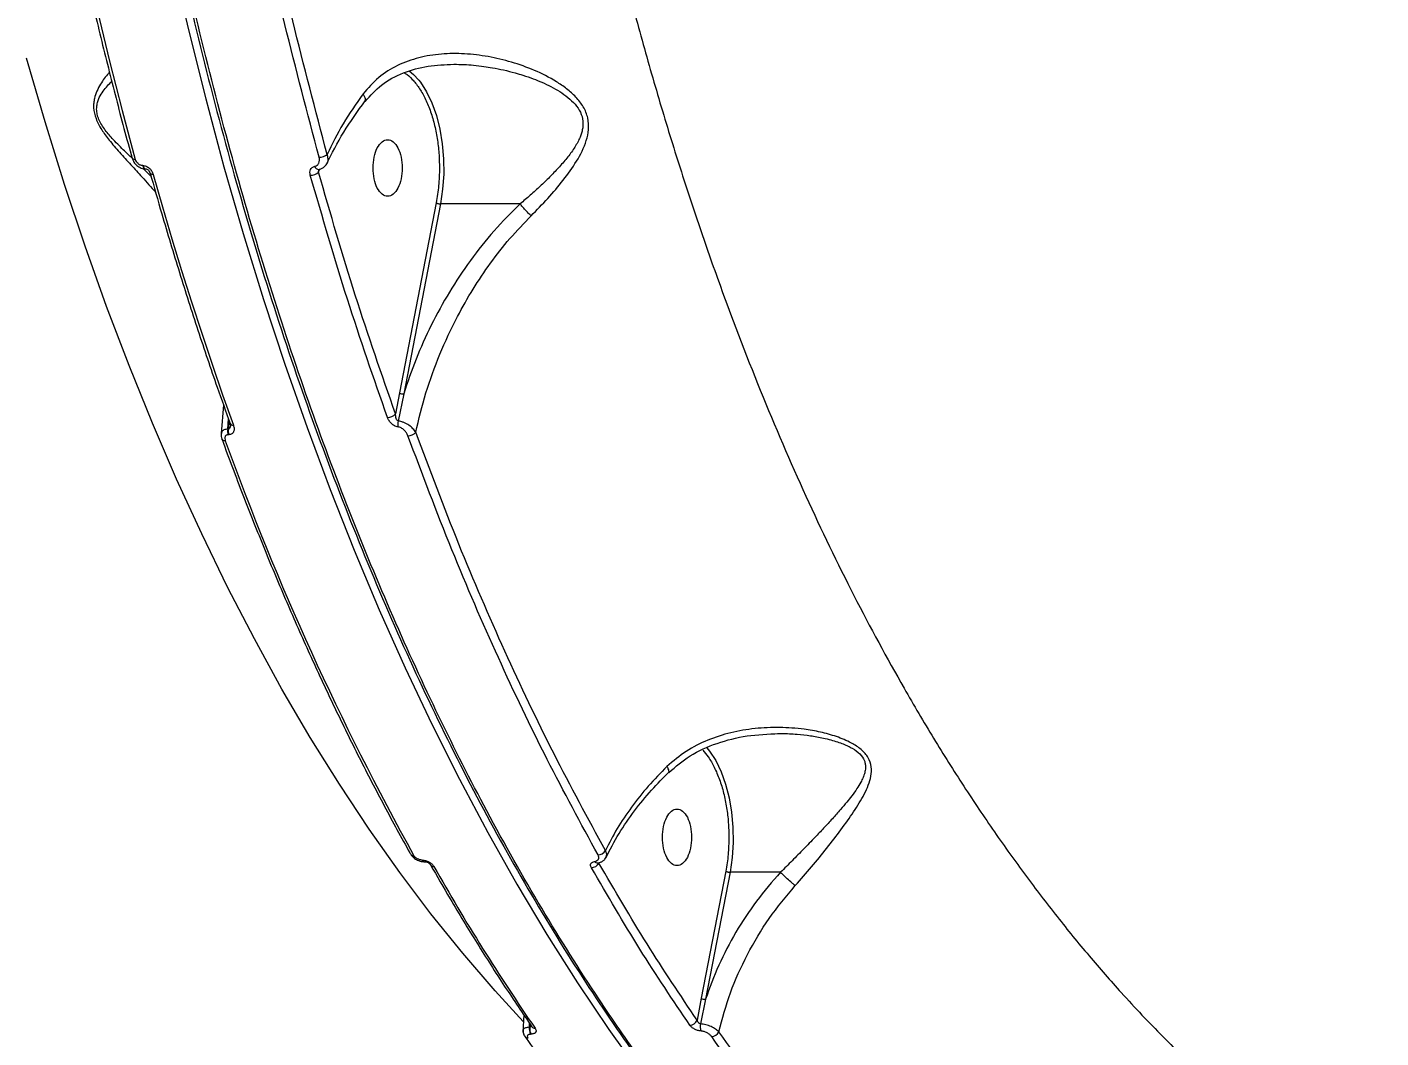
# Model space of a CAD drawing. Header units: millimetres. Extents: x -8045 to 6871, y -5915 to 5473.
# Drawn here: x -3027.1 to -2812, y -1724.5 to -1563.8 of the extents above; entities that cross this region are included whole.
import ezdxf

# ---------------------------------------------------------------- set-up
doc = ezdxf.new("R2010")
doc.units = ezdxf.units.MM
for name, color, linetype in [('DIKOM_ОБЪЕКТ', 7, 'Continuous'), ('DIKOM_РАЗМЕР_ЗОНА', 7, 'Continuous'), ('DIKOM_РАЗМЕР_ОБЪЕКТА', 7, 'Continuous')]:
    doc.layers.add(name, color=color, linetype=linetype)
doc.styles.add('style1', font='arial.ttf', dxfattribs={"width": 0.8})
doc.dimstyles.new('1-50', dxfattribs={"dimtxt": 300, "dimasz": 200, "dimexe": 100, "dimexo": 0, "dimgap": 100, "dimtad": 1, "dimtxsty": 'style1', "dimcen": 200, "dimclrd": 7, "dimclre": 7, "dimclrt": 7, "dimadec": 1, "dimazin": 2, "dimtfac": 1, "dimtmove": 0, "dimatfit": 2, "dimfxl": 0, "dimlwd": 25, "dimlwe": 18, "dimarcsym": 0})

# ---------------------------------------------------------------- blocks, each defined once
blk = doc.blocks.new('*D9')
at = {"layer": 'Defpoints', "color": 0, "linetype": 'Continuous', "transparency": 16777216}
for p in [(5663.54, -234.65), (-5019.6, -1388.73), (5663.54, -4701.47)]:
    blk.add_point(p, dxfattribs=at)
at = {"layer": 'DIKOM_РАЗМЕР_ОБЪЕКТА', "color": 7, "linetype": 'Continuous', "lineweight": 18, "transparency": 16777216}
for p, q in [((5663.54, -234.65), (5663.54, -4801.47)), ((-5019.6, -1388.73), (-5019.6, -4801.47))]:
    blk.add_line(p, q, dxfattribs=at)
at = {"layer": 'DIKOM_РАЗМЕР_ОБЪЕКТА', "color": 7, "linetype": 'Continuous', "lineweight": 25, "transparency": 16777216}
blk.add_line((-4819.6, -4701.47), (5463.54, -4701.47), dxfattribs=at)
at = {"layer": 'DIKOM_РАЗМЕР_ОБЪЕКТА', "color": 7, "linetype": 'Continuous', "transparency": 16777216}
for points in [[(-4819.6, -4668.14), (-4819.6, -4734.8), (-5019.6, -4701.47)], [(5463.54, -4668.14), (5463.54, -4734.8), (5663.54, -4701.47)]]:
    blk.add_solid(points, dxfattribs=at)
at = {"layer": 'DIKOM_РАЗМЕР_ОБЪЕКТА', "color": 7, "linetype": 'Continuous', "lineweight": 15, "transparency": 16777216, "insert": (-74.37, -4448.3), "char_height": 300, "attachment_point": 5, "style": 'style1'}
blk.add_mtext('10700', dxfattribs=at)
blk = doc.blocks.new('*D10')
at = {"layer": 'Defpoints', "color": 0, "linetype": 'Continuous', "transparency": 16777216}
for p in [(-1653.81, 3474.95), (-5616.46, -3083.4), (491.01, -3083.4)]:
    blk.add_point(p, dxfattribs=at)
at = {"layer": 'DIKOM_РАЗМЕР_ОБЪЕКТА', "color": 7, "linetype": 'Continuous', "lineweight": 18, "transparency": 16777216}
for p, q in [((-1653.81, 3474.95), (-5716.46, 3474.95)), ((491.01, -3083.4), (-5716.46, -3083.4))]:
    blk.add_line(p, q, dxfattribs=at)
at = {"layer": 'DIKOM_РАЗМЕР_ОБЪЕКТА', "color": 7, "linetype": 'Continuous', "lineweight": 25, "transparency": 16777216}
blk.add_line((-5616.46, 3274.95), (-5616.46, -2883.4), dxfattribs=at)
at = {"layer": 'DIKOM_РАЗМЕР_ОБЪЕКТА', "color": 7, "linetype": 'Continuous', "transparency": 16777216}
for points in [[(-5649.79, 3274.95), (-5583.12, 3274.95), (-5616.46, 3474.95)], [(-5649.79, -2883.4), (-5583.12, -2883.4), (-5616.46, -3083.4)]]:
    blk.add_solid(points, dxfattribs=at)
at = {"layer": 'DIKOM_РАЗМЕР_ОБЪЕКТА', "color": 7, "linetype": 'Continuous', "lineweight": 15, "transparency": 16777216, "insert": (-5869.63, -1326.86), "char_height": 300, "attachment_point": 5, "rotation": 90, "style": 'style1'}
blk.add_mtext('6550', dxfattribs=at)
blk = doc.blocks.new('*D11')
at = {"layer": 'Defpoints', "color": 0, "transparency": 16777216}
for p in [(6870.85, -184.65), (-7019.6, -1388.73), (-7019.6, -5814.65)]:
    blk.add_point(p, dxfattribs=at)
at = {"layer": 'DIKOM_РАЗМЕР_ЗОНА', "color": 7, "lineweight": 18, "transparency": 16777216}
for p, q in [((6870.85, -184.65), (6870.85, -5914.65)), ((-7019.6, -1388.73), (-7019.6, -5914.65))]:
    blk.add_line(p, q, dxfattribs=at)
at = {"layer": 'DIKOM_РАЗМЕР_ЗОНА', "color": 7, "lineweight": 25, "transparency": 16777216}
blk.add_line((6670.85, -5814.65), (-6819.6, -5814.65), dxfattribs=at)
at = {"layer": 'DIKOM_РАЗМЕР_ЗОНА', "color": 7, "transparency": 16777216}
for points in [[(-6819.6, -5781.31), (-6819.6, -5847.98), (-7019.6, -5814.65)], [(6670.85, -5781.31), (6670.85, -5847.98), (6870.85, -5814.65)]]:
    blk.add_solid(points, dxfattribs=at)
at = {"layer": 'DIKOM_РАЗМЕР_ЗОНА', "color": 7, "transparency": 16777216, "insert": (-74.37, -5561.37), "char_height": 300, "attachment_point": 5, "style": 'style1'}
blk.add_mtext('13900', dxfattribs=at)
blk = doc.blocks.new('*D12')
at = {"layer": 'Defpoints', "color": 0, "transparency": 16777216}
for p in [(-2189.61, 5472.65), (-7595.21, -5084.97), (-495.58, -5084.97)]:
    blk.add_point(p, dxfattribs=at)
at = {"layer": 'DIKOM_РАЗМЕР_ЗОНА', "color": 7, "lineweight": 18, "transparency": 16777216}
for p, q in [((-2189.61, 5472.65), (-7695.21, 5472.65)), ((-495.58, -5084.97), (-7695.21, -5084.97))]:
    blk.add_line(p, q, dxfattribs=at)
at = {"layer": 'DIKOM_РАЗМЕР_ЗОНА', "color": 7, "lineweight": 25, "transparency": 16777216}
blk.add_line((-7595.21, 5272.65), (-7595.21, -4884.97), dxfattribs=at)
at = {"layer": 'DIKOM_РАЗМЕР_ЗОНА', "color": 7, "transparency": 16777216}
for points in [[(-7628.55, 5272.65), (-7561.88, 5272.65), (-7595.21, 5472.65)], [(-7628.55, -4884.97), (-7561.88, -4884.97), (-7595.21, -5084.97)]]:
    blk.add_solid(points, dxfattribs=at)
at = {"layer": 'DIKOM_РАЗМЕР_ЗОНА', "color": 7, "transparency": 16777216, "insert": (-7848.38, -1452.59), "char_height": 300, "attachment_point": 5, "rotation": 90, "style": 'style1'}
blk.add_mtext('10550', dxfattribs=at)

msp = doc.modelspace()

# ---------------------------------------------------------------- linework, layer by layer
at = {"layer": 'DIKOM_ОБЪЕКТ', "color": 7, "linetype": 'Continuous', "lineweight": 15}
for p, q in [((-3008.733, -1585.763), (-3008.761, -1585.763)), ((-3008.308, -1586.287), (-3008.28, -1586.287)), ((-2980.801, -1586.831), (-2980.625, -1586.419)), ((-2962.089, -1591.689), (-2967.932, -1621.908)), ((-2961.419, -1591.865), (-2967.263, -1622.083)), ((-2948.766, -1591.865), (-2961.419, -1591.865)), ((-2967.932, -1621.908), (-2968.571, -1625.268)), ((-2967.263, -1622.083), (-2968.142, -1626.396)), ((-2995.891, -1623.82), (-2996.28, -1628.387)), ((-2995.214, -1627.664), (-2995.111, -1626.001)), ((-2995.125, -1627.664), (-2995.214, -1627.664)), ((-2995.058, -1628.564), (-2995.147, -1628.564)), ((-2995.125, -1627.664), (-2994.925, -1626.522)), ((-2994.83, -1626.837), (-2994.807, -1627.184)), ((-2907.878, -1676.093), (-2907.671, -1676.088)), ((-2919.116, -1678.328), (-2918.861, -1678.628)), ((-2964.339, -1696.186), (-2964.386, -1696.186)), ((-2964.039, -1696.448), (-2963.992, -1696.448)), ((-2916.07, -1697.954), (-2919.975, -1718.15)), ((-2915.399, -1698.125), (-2919.305, -1718.326)), ((-2907.4, -1698.125), (-2915.399, -1698.125)), ((-2919.975, -1718.15), (-2920.636, -1721.647)), ((-2919.305, -1718.326), (-2920.105, -1722.221)), ((-2948.184, -1720.777), (-2948.327, -1723.548)), ((-2947.269, -1722.729), (-2947.248, -1722.166)), ((-2947.201, -1722.729), (-2947.269, -1722.729)), ((-2947.201, -1722.729), (-2947.132, -1722.339)), ((-2947.02, -1723.859), (-2947.089, -1723.859))]:
    msp.add_line(p, q, dxfattribs=at)
at = {"layer": 'DIKOM_ОБЪЕКТ', "color": 7, "linetype": 'Continuous', "lineweight": 15, "flags": 128}
for points in [[(-3024.273, -1520.469), (-3022.783, -1528.752), (-3021.205, -1536.972), (-3019.538, -1545.127), (-3017.785, -1553.212), (-3015.944, -1561.225), (-3014.018, -1569.161), (-3012.007, -1577.017), (-3009.911, -1584.79)], [(-3004.05, -1553.073), (-3001.472, -1564.187), (-2998.728, -1575.15), (-2995.822, -1585.955), (-2992.756, -1596.591), (-2989.532, -1607.05), (-2986.153, -1617.323), (-2982.622, -1627.401), (-2978.942, -1637.276), (-2975.116, -1646.94), (-2971.147, -1656.384), (-2967.039, -1665.6), (-2962.794, -1674.581), (-2958.417, -1683.319), (-2953.912, -1691.807), (-2949.281, -1700.037), (-2944.529, -1708.003), (-2939.661, -1715.698), (-2934.679, -1723.116), (-2929.589, -1730.249)], [(-2948.261, -1721.848), (-2952.738, -1716.979), (-2957.889, -1711), (-2962.943, -1704.719), (-2967.896, -1698.141), (-2972.744, -1691.273), (-2977.482, -1684.122), (-2982.105, -1676.693), (-2986.609, -1668.994), (-2990.99, -1661.031), (-2995.244, -1652.813), (-2999.367, -1644.347), (-3003.355, -1635.641), (-3007.205, -1626.702), (-3010.912, -1617.54), (-3014.474, -1608.163), (-3017.886, -1598.579), (-3021.147, -1588.797), (-3024.252, -1578.827), (-3027.2, -1568.677)], [(-2966.419, -1570.7), (-2965.697, -1571.299), (-2964.852, -1572.211)], [(-2964.852, -1572.211), (-2964.613, -1572.514), (-2963.633, -1574.025), (-2962.778, -1575.799), (-2962.066, -1577.798), (-2961.513, -1579.978), (-2961.131, -1582.292), (-2960.928, -1584.69), (-2960.909, -1587.12), (-2961.074, -1589.529), (-2961.419, -1591.865)], [(-3009.911, -1584.79), (-3010.063, -1584.782), (-3010.193, -1584.758), (-3010.298, -1584.718), (-3010.374, -1584.664), (-3010.417, -1584.598), (-3010.422, -1584.581)], [(-3008.761, -1585.763), (-3008.689, -1585.96), (-3008.595, -1586.118), (-3008.484, -1586.228), (-3008.362, -1586.282), (-3008.307, -1586.287)], [(-3008.733, -1585.763), (-3008.661, -1585.96), (-3008.567, -1586.118), (-3008.456, -1586.228), (-3008.334, -1586.282), (-3008.277, -1586.287)], [(-3007.052, -1587.179), (-3007.21, -1587.17), (-3007.345, -1587.143), (-3007.452, -1587.098), (-3007.526, -1587.039), (-3007.563, -1586.966), (-3007.565, -1586.961)], [(-3007.052, -1587.179), (-3005.587, -1592.31), (-3004.086, -1597.4), (-3002.548, -1602.449), (-3000.974, -1607.456), (-2999.365, -1612.42), (-2997.72, -1617.339), (-2996.039, -1622.214), (-2994.324, -1627.043)], [(-2995.614, -1629.53), (-2995.766, -1629.52), (-2995.899, -1629.49), (-2996.006, -1629.441), (-2996.085, -1629.375), (-2996.133, -1629.294), (-2996.135, -1629.291)], [(-2918.861, -1678.628), (-2918.66, -1678.883), (-2917.679, -1680.378), (-2916.822, -1682.135), (-2916.106, -1684.117), (-2915.546, -1686.282), (-2915.157, -1688.582), (-2914.945, -1690.968), (-2914.914, -1693.389), (-2915.067, -1695.792), (-2915.399, -1698.125)]]:
    msp.add_lwpolyline(points, dxfattribs=at)
at = {"layer": 'DIKOM_ОБЪЕКТ', "color": 7, "linetype": 'Continuous', "lineweight": 15}
for centre, radius, start, end in [((-2980.711, -1582.379), 2.064, 270.24586, 308.61185), ((-2982.099, -1585.311), 1.999, 269.95183, 310.5047), ((-2980.744, -1585.708), 0.69, 195.55739, 268.11876), ((-2967.276, -1620.772), 1.311, 239.97944, 270.5987), ((-2969.856, -1624.104), 1.734, 270.4819, 317.86811), ((-2966.087, -1626.969), 2.134, 164.41934, 189.23091), ((-2993.431, -1627.984), 1.812, 169.84327, 198.67539), ((-2993.345, -1627.984), 1.808, 169.81778, 198.70088), ((-2994.405, -1626.538), 0.511, 210.28404, 279.20681), ((-2966.623, -1626.986), 1.743, 270.831, 316.85586), ((-2567.963, -1474.976), 454.722, 199.8699, 209.01106), ((-2965.687, -1694.951), 0.559, 213.29473, 275.95251), ((-2936.439, -1693.944), 1.433, 272.14215, 329.27926), ((-2963.991, -1696.023), 0.427, 202.40252, 263.51821), ((-2963.945, -1696.024), 0.426, 202.32825, 264.1194), ((-2962.54, -1696.646), 0.556, 213.29375, 276.10582), ((-2663.386, -1527.945), 343.664, 209.50501, 214.56503), ((-2937.496, -1695.992), 1.413, 271.96203, 331.64504), ((-2936.48, -1696.139), 0.508, 210.10034, 274.1605), ((-2919.319, -1717.014), 1.311, 239.99298, 270.60425), ((-2945.69, -1723.056), 1.613, 168.29028, 209.85539), ((-2945.622, -1723.056), 1.612, 168.29233, 209.87691), ((-2946.444, -1722.36), 0.562, 215.16445, 275.82009), ((-2921.857, -1721.12), 1.329, 272.65718, 336.64662), ((-2918.228, -1722.699), 1.937, 165.72895, 200.09717), ((-2947.54, -1723.865), 0.605, 217.92932, 273.48934), ((-2918.393, -1722.931), 1.331, 272.8841, 334.85003)]:
    msp.add_arc(centre, radius, start, end, dxfattribs=at)
for points, knots in [([(-3020.631, -1387.159), (-3020.621, -1389.636), (-3020.603, -1394.244), (-3020.509, -1400.624), (-3020.396, -1405.943), (-3020.277, -1410.279), (-3020.158, -1413.985), (-3020.032, -1417.437), (-3019.806, -1423.005), (-3019.43, -1430.695), (-3018.676, -1443.037), (-3017.514, -1457.892), (-3015.698, -1475.958), (-3013.369, -1494.628), (-3010.469, -1513.834), (-3007.097, -1532.764), (-3003.081, -1552.247), (-2998.353, -1572.171), (-2992.846, -1592.394), (-2986.781, -1612.006), (-2980.174, -1630.949), (-2973.039, -1649.18), (-2965.401, -1666.633), (-2957.284, -1683.253), (-2948.657, -1699.094), (-2939.775, -1713.69), (-2930.381, -1727.526), (-2920.679, -1740.28), (-2910.417, -1752.212), (-2899.969, -1762.903), (-2889.688, -1772.071), (-2879.637, -1779.856), (-2869.87, -1786.394), (-2859.948, -1792.022), (-2849.489, -1796.92), (-2838.505, -1800.937), (-2829.167, -1803.356), (-2822.007, -1804.678), (-2817.964, -1805.229), (-2815.204, -1805.542), (-2814.065, -1805.642), (-2813.675, -1805.677)], [0, 0, 0, 0, 0.0116199, 0.0216072, 0.0299336, 0.0365858, 0.041971, 0.047349, 0.0528118, 0.0681651, 0.083575, 0.1110912, 0.1386075, 0.169876, 0.201144, 0.2324298, 0.2637728, 0.2995131, 0.3352481, 0.3709846, 0.4067216, 0.4424635, 0.4782819, 0.5140328, 0.5497725, 0.5862867, 0.6198575, 0.6570008, 0.6928149, 0.7285857, 0.7643343, 0.7956167, 0.8269005, 0.858185, 0.8894925, 0.9246059, 0.9596507, 0.975027, 0.9898751, 0.9965363, 1, 1, 1, 1]), ([(-2813.377, -1805.704), (-2815.366, -1805.52), (-2819.923, -1805.1), (-2827.054, -1803.811), (-2834.788, -1801.931), (-2842.559, -1799.467), (-2850.356, -1796.428), (-2859.225, -1792.302), (-2869.138, -1786.768), (-2880.038, -1779.449), (-2890.864, -1770.892), (-2901.574, -1761.078), (-2909.775, -1752.461), (-2915.591, -1745.794), (-2919.119, -1741.571), (-2922.618, -1737.201), (-2926.086, -1732.684), (-2929.522, -1728.02), (-2932.923, -1723.208), (-2938.268, -1715.333), (-2945.427, -1703.956), (-2953.887, -1688.948), (-2961.755, -1673.446), (-2969.041, -1657.567), (-2975.964, -1640.838), (-2982.494, -1623.285), (-2988.602, -1604.936), (-2994.258, -1585.824), (-2999.433, -1565.988), (-3004.098, -1545.468), (-3008.225, -1524.311), (-3011.788, -1502.567), (-3014.76, -1480.29), (-3017.119, -1457.539), (-3018.826, -1434.378), (-3019.922, -1410.873), (-3020.074, -1395.086), (-3020.15, -1387.16)], [0, 0, 0, 0, 0.0181141, 0.0415118, 0.0651489, 0.0890254, 0.1131411, 0.1374959, 0.1719929, 0.2069589, 0.2423937, 0.2782974, 0.3146701, 0.327191, 0.3397603, 0.352378, 0.3650441, 0.3777588, 0.3905219, 0.4033334, 0.438811, 0.4746552, 0.5075592, 0.5407659, 0.5742753, 0.6080875, 0.6422025, 0.67662, 0.7113403, 0.7463633, 0.781689, 0.8173175, 0.8532484, 0.8894823, 0.9260189, 0.962858, 1, 1, 1, 1]), ([(-2950.083, -1447.712), (-2949.569, -1453.319), (-2948.545, -1464.509), (-2946.522, -1481.069), (-2944.158, -1497.38), (-2941.426, -1513.402), (-2938.614, -1527.74), (-2935.83, -1540.445), (-2933.168, -1551.581), (-2930.338, -1562.49), (-2927.344, -1573.163), (-2924.193, -1583.592), (-2920.89, -1593.771), (-2916.453, -1606.536), (-2910.71, -1621.559), (-2903.463, -1638.392), (-2895.829, -1654.197), (-2888.971, -1666.883), (-2883.086, -1676.856), (-2878.3, -1684.466), (-2873.43, -1691.727), (-2868.484, -1698.641), (-2863.469, -1705.208), (-2858.392, -1711.429), (-2852.797, -1717.834), (-2846.67, -1724.316), (-2839.996, -1730.756), (-2833.267, -1736.652), (-2826.498, -1742.011), (-2819.699, -1746.84), (-2812.754, -1751.23), (-2805.666, -1755.158), (-2798.443, -1758.602), (-2791.225, -1761.501), (-2784.023, -1763.864), (-2776.849, -1765.709), (-2769.084, -1767.143), (-2761.411, -1768.039), (-2756.114, -1768.075), (-2753.818, -1768.09)], [0, 0, 0, 0, 0.0316878, 0.0632413, 0.0946608, 0.1259468, 0.157099, 0.1799689, 0.2027208, 0.2253544, 0.2478697, 0.2702671, 0.2925463, 0.3147074, 0.3558115, 0.3963922, 0.4364499, 0.4759847, 0.4983432, 0.520531, 0.5425481, 0.5643945, 0.5860702, 0.6075754, 0.62891, 0.6558426, 0.6825088, 0.7089087, 0.7350424, 0.7609096, 0.7865103, 0.8133027, 0.8398424, 0.8661295, 0.8921642, 0.9179459, 0.9434752, 0.9755031, 1, 1, 1, 1]), ([(-2979.423, -1583.991), (-2981.286, -1576.954), (-2985.009, -1562.89), (-2989.848, -1541.082), (-2992.556, -1526.169), (-2993.911, -1518.706)], [0, 0, 0, 0, 0.3335112, 0.6664889, 1, 1, 1, 1]), ([(-3024.754, -1520.31), (-3024.461, -1522.015), (-3023.592, -1527.069), (-3022.005, -1535.389), (-3019.998, -1545.281), (-3017.848, -1555.1), (-3015.567, -1564.845), (-3013.139, -1574.484), (-3011.418, -1581.065), (-3010.472, -1584.392), (-3010.418, -1584.58)], [0, 0, 0, 0, 0.0769143, 0.2279316, 0.3795683, 0.5317394, 0.6843736, 0.8374115, 0.9907976, 1, 1, 1, 1]), ([(-2980.702, -1584.442), (-2982.554, -1577.45), (-2986.272, -1563.408), (-2991.128, -1541.554), (-2993.854, -1526.544), (-2995.223, -1519.009)], [0, 0, 0, 0, 0.3306611, 0.6639952, 1, 1, 1, 1]), ([(-2947.018, -1593.756), (-2946.121, -1592.839), (-2944.316, -1590.994), (-2941.871, -1588.11), (-2939.707, -1585.098), (-2938.325, -1582.396), (-2937.81, -1580.046), (-2937.913, -1578.194), (-2938.642, -1576.408), (-2939.861, -1574.851), (-2941.349, -1573.535), (-2943.525, -1572.048), (-2946.453, -1570.574), (-2950.111, -1569.268), (-2953.84, -1568.381), (-2957.587, -1567.928), (-2961.302, -1567.958), (-2964.901, -1568.533), (-2968.279, -1569.754), (-2971.348, -1571.632), (-2972.935, -1573.465), (-2973.73, -1574.383)], [0, 0, 0, 0, 0.0614734, 0.1237163, 0.186515, 0.2501498, 0.282443, 0.3151072, 0.3478436, 0.3803902, 0.4126276, 0.4444724, 0.5076553, 0.5698146, 0.6315685, 0.6935102, 0.7547524, 0.8160775, 0.8772186, 0.9385406, 1, 1, 1, 1]), ([(-2973.388, -1575.579), (-2972.563, -1574.651), (-2970.85, -1572.725), (-2967.372, -1570.93), (-2963.467, -1569.834), (-2960.683, -1569.716), (-2959.301, -1569.657)], [0, 0, 0, 0, 0.2376532, 0.4932696, 0.7482863, 1, 1, 1, 1]), ([(-2959.299, -1569.67), (-2958.755, -1569.673), (-2957.712, -1569.678), (-2956.111, -1569.803), (-2954.611, -1569.977), (-2953.018, -1570.23), (-2951.361, -1570.564), (-2949.744, -1570.973), (-2948.171, -1571.442), (-2946.756, -1571.933), (-2945.266, -1572.535), (-2943.854, -1573.201), (-2942.456, -1573.99), (-2941.145, -1574.906), (-2939.986, -1575.987), (-2939.107, -1577.268), (-2938.775, -1578.459), (-2938.764, -1579.411), (-2938.862, -1580.102), (-2939.051, -1580.786), (-2939.439, -1581.777), (-2940.174, -1583.067), (-2941.321, -1584.626), (-2942.223, -1585.639), (-2942.684, -1586.157)], [0, 0, 0, 0, 0.0493381, 0.0946538, 0.1445739, 0.1849633, 0.2391203, 0.2955048, 0.3335977, 0.3851676, 0.4287451, 0.4763951, 0.5239711, 0.5717913, 0.6194028, 0.6670839, 0.7147487, 0.737932, 0.7625384, 0.7853654, 0.8100706, 0.8702296, 0.9336305, 1, 1, 1, 1]), ([(-3014.011, -1570.942), (-3014.069, -1571.003), (-3014.348, -1571.295), (-3014.832, -1571.917), (-3015.464, -1572.838), (-3016.016, -1573.868), (-3016.38, -1574.9), (-3016.533, -1575.803), (-3016.564, -1576.837), (-3016.322, -1578.002), (-3015.781, -1579.197), (-3015.279, -1580.057), (-3014.697, -1580.905), (-3013.764, -1582.124), (-3012.376, -1583.728), (-3010.612, -1585.655), (-3008.653, -1587.777), (-3007.39, -1589.223), (-3006.671, -1590.047)], [0, 0, 0, 0, 0.0193824, 0.0927443, 0.1602166, 0.2368021, 0.3020529, 0.3395616, 0.3737892, 0.44519, 0.4797392, 0.5168063, 0.5505434, 0.5876124, 0.678175, 0.7754684, 0.8722594, 1, 1, 1, 1]), ([(-3010.409, -1584.612), (-3010.879, -1584.164), (-3011.938, -1583.156), (-3013.235, -1581.85), (-3014.229, -1580.719), (-3014.845, -1579.931), (-3015.384, -1579.106), (-3015.799, -1578.246), (-3015.992, -1577.546), (-3016.057, -1577.001), (-3016.061, -1576.493), (-3015.974, -1575.894), (-3015.704, -1575.056), (-3015.205, -1574.163), (-3014.516, -1573.286), (-3013.986, -1572.712), (-3013.691, -1572.452), (-3013.643, -1572.41)], [0, 0, 0, 0, 0.1100094, 0.2476612, 0.2999163, 0.3519413, 0.4071166, 0.4571662, 0.5086471, 0.5352171, 0.5628086, 0.6122457, 0.6682789, 0.7730112, 0.8766103, 0.980131, 1, 1, 1, 1]), ([(-2967.188, -1571.019), (-2967.132, -1571.049), (-2966.686, -1571.284), (-2965.892, -1572.05), (-2964.834, -1573.334), (-2963.874, -1574.989), (-2963.048, -1576.929), (-2962.388, -1579.099), (-2961.919, -1581.413), (-2961.633, -1583.783), (-2961.598, -1585.375), (-2961.581, -1586.157)], [0, 0, 0, 0, 0.01725, 0.1350472, 0.2570631, 0.3820717, 0.5086273, 0.6351807, 0.7601876, 0.8822073, 1, 1, 1, 1]), ([(-2973.73, -1574.383), (-2974.835, -1575.953), (-2977.051, -1579.103), (-2978.631, -1582.359), (-2979.423, -1583.991)], [0, 0, 0, 0, 0.4985454, 1, 1, 1, 1]), ([(-2973.43, -1575.538), (-2973.404, -1575.51), (-2973.324, -1575.426), (-2973.326, -1575.179), (-2973.439, -1574.818), (-2973.633, -1574.528), (-2973.73, -1574.383)], [0, 0, 0, 0, 0.1357636, 0.4163592, 0.7086591, 1, 1, 1, 1]), ([(-2979.509, -1585.563), (-2978.668, -1583.851), (-2976.988, -1580.434), (-2974.571, -1577.131), (-2973.365, -1575.482)], [0, 0, 0, 0, 0.5008369, 1, 1, 1, 1]), ([(-2972.139, -1586.157), (-2972.104, -1585.568), (-2972.034, -1584.39), (-2971.499, -1582.892), (-2970.732, -1581.892), (-2969.821, -1581.54), (-2968.91, -1581.892), (-2968.144, -1582.892), (-2967.608, -1584.39), (-2967.538, -1585.568), (-2967.504, -1586.157)], [0, 0, 0, 0, 0.1249941, 0.2499964, 0.3750006, 0.5000003, 0.6249999, 0.7500026, 0.8750059, 1, 1, 1, 1]), ([(-3010.423, -1584.578), (-3010.361, -1584.752), (-3010.227, -1585.128), (-3009.885, -1585.561), (-3009.512, -1585.881), (-3009.156, -1586.094), (-3008.741, -1586.254), (-3008.455, -1586.276), (-3008.307, -1586.287)], [0, 0, 0, 0, 0.1940315, 0.4189447, 0.5463292, 0.6848274, 0.8356129, 1, 1, 1, 1]), ([(-3008.761, -1585.763), (-3008.822, -1585.759), (-3008.944, -1585.751), (-3009.132, -1585.688), (-3009.313, -1585.594), (-3009.534, -1585.427), (-3009.773, -1585.159), (-3009.865, -1584.913), (-3009.911, -1584.79)], [0, 0, 0, 0, 0.1249885, 0.2509877, 0.3752754, 0.5011692, 0.7505292, 1, 1, 1, 1]), ([(-2981.409, -1585.892), (-2981.266, -1585.843), (-2980.98, -1585.744), (-2980.722, -1585.386), (-2980.609, -1584.94), (-2980.671, -1584.608), (-2980.702, -1584.442)], [0, 0, 0, 0, 0.2497067, 0.4996767, 0.7496741, 1, 1, 1, 1]), ([(-2980.767, -1586.397), (-2980.608, -1586.352), (-2980.293, -1586.264), (-2979.904, -1586.003), (-2979.594, -1585.685), (-2979.46, -1585.434), (-2979.394, -1585.311)], [0, 0, 0, 0, 0.2587858, 0.5135163, 0.7602532, 1, 1, 1, 1]), ([(-2979.405, -1585.326), (-2979.402, -1585.323), (-2979.268, -1585.163), (-2979.233, -1584.694), (-2979.36, -1584.225), (-2979.423, -1583.991)], [0, 0, 0, 0, 0.0102654, 0.5065378, 1, 1, 1, 1]), ([(-3008.733, -1585.763), (-3008.645, -1585.768), (-3008.466, -1585.779), (-3008.192, -1585.87), (-3007.927, -1586.007), (-3007.603, -1586.25), (-3007.255, -1586.643), (-3007.12, -1587), (-3007.052, -1587.179)], [0, 0, 0, 0, 0.12512, 0.251016, 0.375133, 0.5012329, 0.7504684, 1, 1, 1, 1]), ([(-3007.395, -1587.498), (-3007.677, -1587.223), (-3008.104, -1586.807), (-3008.553, -1586.381), (-3008.706, -1586.235)], [0, 0, 0, 0, 0.6588402, 1, 1, 1, 1]), ([(-3008.278, -1586.287), (-3008.211, -1586.297), (-3008.066, -1586.316), (-3007.858, -1586.469), (-3007.665, -1586.701), (-3007.59, -1586.898), (-3007.551, -1587.001)], [0, 0, 0, 0, 0.2054453, 0.43753, 0.7050028, 1, 1, 1, 1]), ([(-3007.549, -1586.957), (-3006.939, -1589.128), (-3005.441, -1594.458), (-3002.911, -1602.799), (-2999.974, -1611.987), (-2997.282, -1619.993), (-2995.522, -1624.87), (-2994.829, -1626.79)], [0, 0, 0, 0, 0.1582289, 0.3884892, 0.6190979, 0.8500143, 1, 1, 1, 1]), ([(-2982.101, -1587.31), (-2982.132, -1587.147), (-2982.194, -1586.823), (-2982.083, -1586.387), (-2981.829, -1586.037), (-2981.549, -1585.941), (-2981.409, -1585.892)], [0, 0, 0, 0, 0.2503611, 0.5003695, 0.7503098, 1, 1, 1, 1]), ([(-2969.842, -1625.838), (-2972.008, -1619.608), (-2976.363, -1607.087), (-2980.182, -1593.924), (-2982.101, -1587.31)], [0, 0, 0, 0, 0.4975608, 1, 1, 1, 1]), ([(-2980.801, -1586.831), (-2980.798, -1586.742), (-2980.791, -1586.574), (-2980.734, -1586.42), (-2980.708, -1586.348)], [0, 0, 0, 0, 0.5319086, 1, 1, 1, 1]), ([(-2968.571, -1625.268), (-2970.743, -1619.022), (-2975.087, -1606.53), (-2978.896, -1593.397), (-2980.801, -1586.831)], [0, 0, 0, 0, 0.5000006, 1, 1, 1, 1]), ([(-2967.504, -1586.157), (-2967.538, -1586.746), (-2967.608, -1587.924), (-2968.144, -1589.422), (-2968.91, -1590.423), (-2969.821, -1590.774), (-2970.732, -1590.423), (-2971.499, -1589.422), (-2972.034, -1587.924), (-2972.104, -1586.746), (-2972.139, -1586.157)], [0, 0, 0, 0, 0.1250004, 0.2500015, 0.3750022, 0.4999997, 0.6249973, 0.7499995, 0.8749996, 1, 1, 1, 1]), ([(-2961.581, -1586.157), (-2961.602, -1587.101), (-2961.646, -1588.989), (-2961.941, -1590.789), (-2962.089, -1591.689)], [0, 0, 0, 0, 0.4999979, 1, 1, 1, 1]), ([(-2942.684, -1586.157), (-2943.149, -1586.65), (-2944.079, -1587.634), (-2945.579, -1589.067), (-2947.132, -1590.482), (-2948.216, -1591.405), (-2948.758, -1591.868)], [0, 0, 0, 0, 0.2504279, 0.5002287, 0.7497949, 1, 1, 1, 1]), ([(-2948.766, -1591.865), (-2950.176, -1593.269), (-2953.003, -1596.085), (-2956.735, -1600.834), (-2960.069, -1605.855), (-2962.945, -1611.117), (-2965.4, -1616.534), (-2966.643, -1620.237), (-2967.263, -1622.083)], [0, 0, 0, 0, 0.1663997, 0.3337675, 0.500861, 0.6673328, 0.8340901, 1, 1, 1, 1]), ([(-2962.089, -1591.689), (-2962.051, -1591.712), (-2961.975, -1591.758), (-2961.796, -1591.816), (-2961.599, -1591.857), (-2961.479, -1591.862), (-2961.419, -1591.865)], [0, 0, 0, 0, 0.2500158, 0.5000779, 0.7499719, 1, 1, 1, 1]), ([(-2948.758, -1591.868), (-2948.758, -1591.867), (-2948.759, -1591.866), (-2948.762, -1591.865), (-2948.765, -1591.865), (-2948.766, -1591.865)], [0, 0, 0, 0, 0.2208108, 0.4541863, 1, 1, 1, 1]), ([(-2947.018, -1593.756), (-2947.168, -1593.614), (-2947.473, -1593.325), (-2947.948, -1592.825), (-2948.397, -1592.32), (-2948.639, -1592.017), (-2948.758, -1591.868)], [0, 0, 0, 0, 0.2453029, 0.4998837, 0.7545309, 1, 1, 1, 1]), ([(-2965.351, -1628.178), (-2964.85, -1626.085), (-2963.852, -1621.909), (-2961.596, -1615.74), (-2959.041, -1610.235), (-2956.299, -1605.41), (-2953.517, -1601.262), (-2950.455, -1597.321), (-2948.164, -1594.945), (-2947.018, -1593.756)], [0, 0, 0, 0, 0.1666544, 0.3325147, 0.4995617, 0.625027, 0.7497845, 0.8748664, 1, 1, 1, 1]), ([(-2968.193, -1627.312), (-2968.283, -1627.294), (-2968.466, -1627.258), (-2968.829, -1627.094), (-2969.241, -1626.789), (-2969.624, -1626.333), (-2969.769, -1626.003), (-2969.842, -1625.838)], [0, 0, 0, 0, 0.1235918, 0.2505185, 0.5001699, 0.7499913, 1, 1, 1, 1]), ([(-2968.142, -1626.396), (-2968.172, -1626.382), (-2968.236, -1626.35), (-2968.348, -1626.213), (-2968.51, -1625.859), (-2968.546, -1625.512), (-2968.571, -1625.268)], [0, 0, 0, 0, 0.0855079, 0.1849079, 0.4251203, 1, 1, 1, 1]), ([(-2965.351, -1628.178), (-2965.484, -1627.984), (-2965.755, -1627.588), (-2966.425, -1627.038), (-2967.11, -1626.672), (-2967.701, -1626.471), (-2967.995, -1626.421), (-2968.142, -1626.396)], [0, 0, 0, 0, 0.2374205, 0.4816895, 0.7357188, 0.8672867, 1, 1, 1, 1]), ([(-2996.259, -1628.37), (-2996.265, -1628.519), (-2996.277, -1628.815), (-2996.181, -1629.135), (-2996.134, -1629.293)], [0, 0, 0, 0, 0.5057842, 1, 1, 1, 1]), ([(-2995.214, -1627.664), (-2995.331, -1627.675), (-2995.564, -1627.696), (-2995.848, -1627.797), (-2996.058, -1627.943), (-2996.219, -1628.133), (-2996.226, -1628.3), (-2996.229, -1628.392)], [0, 0, 0, 0, 0.1981951, 0.3944637, 0.5867943, 0.7732455, 1, 1, 1, 1]), ([(-2995.147, -1628.564), (-2995.205, -1628.568), (-2995.323, -1628.577), (-2995.465, -1628.645), (-2995.576, -1628.747), (-2995.672, -1628.92), (-2995.712, -1629.186), (-2995.647, -1629.415), (-2995.614, -1629.53)], [0, 0, 0, 0, 0.1242914, 0.2500363, 0.3725939, 0.5005089, 0.7502701, 1, 1, 1, 1]), ([(-2994.798, -1627.106), (-2994.798, -1627.122), (-2994.805, -1627.253), (-2994.873, -1627.435), (-2994.976, -1627.599), (-2995.062, -1627.657), (-2995.105, -1627.662), (-2995.125, -1627.664)], [0, 0, 0, 0, 0.0647431, 0.5321784, 0.7973874, 0.9037016, 1, 1, 1, 1]), ([(-2994.324, -1627.043), (-2994.274, -1627.223), (-2994.174, -1627.584), (-2994.24, -1627.999), (-2994.39, -1628.272), (-2994.562, -1628.433), (-2994.783, -1628.543), (-2994.967, -1628.557), (-2995.058, -1628.564)], [0, 0, 0, 0, 0.2496044, 0.4993486, 0.6273081, 0.7499297, 0.8763356, 1, 1, 1, 1]), ([(-2966.597, -1628.729), (-2966.667, -1628.571), (-2966.808, -1628.255), (-2967.178, -1627.815), (-2967.577, -1627.521), (-2967.929, -1627.364), (-2968.106, -1627.329), (-2968.193, -1627.312)], [0, 0, 0, 0, 0.2491455, 0.4992062, 0.7491832, 0.8758244, 1, 1, 1, 1]), ([(-2935.208, -1694.676), (-2937.977, -1689.582), (-2943.509, -1679.408), (-2951.251, -1663.088), (-2958.606, -1646.105), (-2963.1, -1634.159), (-2965.351, -1628.178)], [0, 0, 0, 0, 0.2503506, 0.5000003, 0.7496505, 1, 1, 1, 1]), ([(-2996.13, -1629.289), (-2996.055, -1629.499), (-2994.918, -1632.682), (-2992.609, -1638.69), (-2989.194, -1647.296), (-2985.65, -1655.716), (-2981.995, -1663.967), (-2978.227, -1672.033), (-2974.354, -1679.919), (-2970.362, -1687.587), (-2967.625, -1692.697), (-2966.191, -1695.189), (-2966.152, -1695.257)], [0, 0, 0, 0, 0.0086924, 0.1318698, 0.2551585, 0.3785409, 0.502011, 0.6255542, 0.7491655, 0.8728361, 0.996561, 1, 1, 1, 1]), ([(-2936.386, -1695.376), (-2939.109, -1690.371), (-2944.588, -1680.299), (-2952.315, -1664.051), (-2959.743, -1646.935), (-2964.304, -1634.822), (-2966.597, -1628.729)], [0, 0, 0, 0, 0.2455099, 0.4940137, 0.7455108, 1, 1, 1, 1]), ([(-2905.034, -1700.255), (-2904.161, -1699.251), (-2902.415, -1697.246), (-2899.996, -1694.271), (-2897.743, -1691.361), (-2895.71, -1688.511), (-2893.984, -1685.695), (-2892.997, -1683.317), (-2892.876, -1681.355), (-2893.357, -1679.881), (-2894.505, -1678.579), (-2896.256, -1677.439), (-2898.468, -1676.519), (-2901.016, -1675.82), (-2904.039, -1675.29), (-2907.529, -1675.038), (-2911.444, -1675.209), (-2915.287, -1675.858), (-2918.979, -1677.047), (-2922.462, -1678.774), (-2924.439, -1680.465), (-2925.425, -1681.308)], [0, 0, 0, 0, 0.0615396, 0.1230227, 0.184585, 0.2470109, 0.3097818, 0.3734931, 0.4059173, 0.4386754, 0.4714067, 0.5037309, 0.5464656, 0.5887739, 0.630639, 0.6926155, 0.7544549, 0.8162758, 0.8774331, 0.9388524, 1, 1, 1, 1]), ([(-2925.124, -1682.26), (-2924.04, -1681.33), (-2921.748, -1679.364), (-2917.467, -1677.507), (-2912.707, -1676.289), (-2909.367, -1676.147), (-2907.68, -1676.075)], [0, 0, 0, 0, 0.2259172, 0.4778295, 0.7362076, 1, 1, 1, 1]), ([(-2907.671, -1676.088), (-2907.514, -1676.084), (-2906.542, -1676.058), (-2904.859, -1676.166), (-2902.643, -1676.399), (-2900.847, -1676.718), (-2899.411, -1677.065), (-2898.356, -1677.38), (-2897.443, -1677.71), (-2896.66, -1678.053), (-2895.732, -1678.543), (-2894.717, -1679.279), (-2894.09, -1680.199), (-2893.889, -1680.975), (-2893.863, -1681.618), (-2893.986, -1682.323), (-2894.251, -1683.078), (-2894.664, -1683.917), (-2895.264, -1684.891), (-2896.016, -1685.934), (-2896.893, -1687.037), (-2897.908, -1688.238), (-2899.143, -1689.624), (-2900.502, -1691.094), (-2901.452, -1692.095), (-2901.908, -1692.575)], [0, 0, 0, 0, 0.0137938, 0.0857357, 0.1483921, 0.2105355, 0.2471402, 0.2800786, 0.3094356, 0.3352513, 0.3588932, 0.4083745, 0.4577754, 0.4818106, 0.5074067, 0.5394121, 0.5724398, 0.6064292, 0.651769, 0.7050178, 0.7496535, 0.8036334, 0.8693642, 0.9373521, 1, 1, 1, 1]), ([(-2919.75, -1678.705), (-2919.451, -1679.052), (-2918.786, -1679.827), (-2917.886, -1681.411), (-2917.057, -1683.345), (-2916.398, -1685.517), (-2915.929, -1687.831), (-2915.642, -1690.2), (-2915.608, -1691.793), (-2915.59, -1692.575)], [0, 0, 0, 0, 0.1203729, 0.2683762, 0.4182213, 0.5680583, 0.7160651, 0.8605353, 1, 1, 1, 1]), ([(-2925.425, -1681.308), (-2926.439, -1682.344), (-2928.473, -1684.421), (-2931.101, -1687.745), (-2933.417, -1691.171), (-2934.611, -1693.508), (-2935.208, -1694.676)], [0, 0, 0, 0, 0.2484129, 0.4980984, 0.7490937, 1, 1, 1, 1]), ([(-2935.142, -1695.859), (-2934.476, -1694.557), (-2933.181, -1692.025), (-2930.682, -1688.413), (-2928.01, -1685.117), (-2926.024, -1683.114), (-2925.065, -1682.147)], [0, 0, 0, 0, 0.2738086, 0.5325334, 0.7743657, 1, 1, 1, 1]), ([(-2925.155, -1682.213), (-2925.139, -1682.201), (-2925.084, -1682.162), (-2925.094, -1681.988), (-2925.19, -1681.701), (-2925.346, -1681.44), (-2925.425, -1681.308)], [0, 0, 0, 0, 0.1239834, 0.4066275, 0.7024975, 1, 1, 1, 1]), ([(-2926.148, -1692.575), (-2926.114, -1691.986), (-2926.044, -1690.808), (-2925.508, -1689.31), (-2924.742, -1688.309), (-2923.831, -1687.958), (-2922.92, -1688.309), (-2922.154, -1689.31), (-2921.618, -1690.808), (-2921.548, -1691.986), (-2921.513, -1692.575)], [0, 0, 0, 0, 0.1249943, 0.2499966, 0.3749937, 0.5000021, 0.6250019, 0.7499975, 0.8750057, 1, 1, 1, 1]), ([(-2921.513, -1692.575), (-2921.548, -1693.164), (-2921.618, -1694.342), (-2922.154, -1695.84), (-2922.92, -1696.841), (-2923.831, -1697.192), (-2924.742, -1696.841), (-2925.508, -1695.84), (-2926.044, -1694.342), (-2926.114, -1693.164), (-2926.148, -1692.575)], [0, 0, 0, 0, 0.1250005, 0.2500067, 0.3750002, 0.4999979, 0.6250042, 0.7499992, 0.8749995, 1, 1, 1, 1]), ([(-2915.59, -1692.575), (-2915.611, -1693.491), (-2915.651, -1695.324), (-2915.93, -1697.077), (-2916.07, -1697.954)], [0, 0, 0, 0, 0.5000085, 1, 1, 1, 1]), ([(-2901.908, -1692.575), (-2902.506, -1693.197), (-2903.681, -1694.42), (-2905.512, -1696.28), (-2906.759, -1697.516), (-2907.38, -1698.132)], [0, 0, 0, 0, 0.3422869, 0.6722156, 1, 1, 1, 1]), ([(-2966.154, -1695.259), (-2966.042, -1695.418), (-2965.819, -1695.736), (-2965.257, -1696.127), (-2964.626, -1696.396), (-2964.234, -1696.431), (-2964.039, -1696.448)], [0, 0, 0, 0, 0.2547158, 0.5060898, 0.7544194, 1, 1, 1, 1]), ([(-2935.083, -1695.707), (-2935.035, -1695.56), (-2934.934, -1695.253), (-2935.114, -1694.874), (-2935.208, -1694.676)], [0, 0, 0, 0, 0.4792056, 1, 1, 1, 1]), ([(-2964.386, -1696.186), (-2964.505, -1696.175), (-2964.743, -1696.154), (-2965.116, -1695.998), (-2965.441, -1695.774), (-2965.567, -1695.596), (-2965.629, -1695.507)], [0, 0, 0, 0, 0.2507619, 0.5000688, 0.7499874, 1, 1, 1, 1]), ([(-2964.339, -1696.186), (-2964.161, -1696.201), (-2963.807, -1696.232), (-2963.249, -1696.467), (-2962.764, -1696.802), (-2962.575, -1697.066), (-2962.481, -1697.199)], [0, 0, 0, 0, 0.2505091, 0.5002383, 0.7499735, 1, 1, 1, 1]), ([(-2963.992, -1696.448), (-2963.892, -1696.456), (-2963.693, -1696.472), (-2963.394, -1696.592), (-2963.143, -1696.76), (-2963.05, -1696.888), (-2963.004, -1696.951)], [0, 0, 0, 0, 0.2583821, 0.5106659, 0.7577292, 1, 1, 1, 1]), ([(-2962.995, -1696.932), (-2961.964, -1698.743), (-2959.542, -1702.996), (-2955.616, -1709.439), (-2951.292, -1716.239), (-2948.348, -1720.559), (-2946.9, -1722.682)], [0, 0, 0, 0, 0.1999886, 0.4695421, 0.7391964, 1, 1, 1, 1]), ([(-2937.448, -1697.404), (-2937.5, -1697.284), (-2937.604, -1697.045), (-2937.536, -1696.731), (-2937.314, -1696.489), (-2937.051, -1696.426), (-2936.919, -1696.394)], [0, 0, 0, 0, 0.2503426, 0.5000085, 0.7500095, 1, 1, 1, 1]), ([(-2921.795, -1722.447), (-2924.464, -1718.476), (-2929.833, -1710.485), (-2934.9, -1701.781), (-2937.448, -1697.404)], [0, 0, 0, 0, 0.4970775, 1, 1, 1, 1]), ([(-2936.919, -1696.394), (-2936.787, -1696.362), (-2936.523, -1696.298), (-2936.3, -1696.056), (-2936.231, -1695.739), (-2936.334, -1695.497), (-2936.386, -1695.376)], [0, 0, 0, 0, 0.2499759, 0.4999585, 0.7496832, 1, 1, 1, 1]), ([(-2936.443, -1696.646), (-2936.294, -1696.615), (-2935.991, -1696.554), (-2935.6, -1696.344), (-2935.276, -1696.066), (-2935.142, -1695.833), (-2935.075, -1695.717)], [0, 0, 0, 0, 0.2430393, 0.4932264, 0.7459872, 1, 1, 1, 1]), ([(-2920.636, -1721.647), (-2923.315, -1717.661), (-2928.671, -1709.689), (-2933.725, -1701.005), (-2936.253, -1696.663)], [0, 0, 0, 0, 0.5000013, 1, 1, 1, 1]), ([(-2907.4, -1698.125), (-2908.701, -1699.627), (-2911.3, -1702.628), (-2914.555, -1707.634), (-2917.319, -1712.87), (-2918.645, -1716.512), (-2919.305, -1718.326)], [0, 0, 0, 0, 0.25092, 0.501256, 0.7515675, 1, 1, 1, 1]), ([(-2916.07, -1697.954), (-2916.048, -1697.967), (-2916.005, -1697.994), (-2915.917, -1698.031), (-2915.823, -1698.063), (-2915.699, -1698.095), (-2915.549, -1698.12), (-2915.447, -1698.124), (-2915.399, -1698.125)], [0, 0, 0, 0, 0.1540593, 0.2998006, 0.4372323, 0.5665973, 0.7996162, 1, 1, 1, 1]), ([(-2907.38, -1698.132), (-2907.383, -1698.13), (-2907.389, -1698.126), (-2907.396, -1698.126), (-2907.4, -1698.125)], [0, 0, 0, 0, 0.4564262, 1, 1, 1, 1]), ([(-2905.034, -1700.255), (-2905.148, -1700.165), (-2905.372, -1699.988), (-2905.862, -1699.573), (-2906.441, -1699.053), (-2906.999, -1698.522), (-2907.267, -1698.248), (-2907.38, -1698.132)], [0, 0, 0, 0, 0.1624914, 0.3209043, 0.6060446, 0.8338952, 1, 1, 1, 1]), ([(-2917.189, -1723.497), (-2916.629, -1721.411), (-2915.506, -1717.233), (-2912.753, -1711.169), (-2909.332, -1705.387), (-2906.465, -1701.963), (-2905.034, -1700.255)], [0, 0, 0, 0, 0.2490371, 0.4988693, 0.7498559, 1, 1, 1, 1]), ([(-2948.263, -1723.271), (-2948.258, -1723.196), (-2948.245, -1723.012), (-2947.899, -1722.801), (-2947.48, -1722.753), (-2947.269, -1722.729)], [0, 0, 0, 0, 0.252092, 0.6250105, 1, 1, 1, 1]), ([(-2946.993, -1722.625), (-2947.008, -1722.643), (-2947.041, -1722.682), (-2947.113, -1722.72), (-2947.172, -1722.726), (-2947.201, -1722.729)], [0, 0, 0, 0, 0.301287, 0.6624928, 1, 1, 1, 1]), ([(-2946.387, -1722.919), (-2946.322, -1723.04), (-2946.192, -1723.28), (-2946.253, -1723.541), (-2946.399, -1723.7), (-2946.563, -1723.79), (-2946.769, -1723.848), (-2946.937, -1723.855), (-2947.02, -1723.859)], [0, 0, 0, 0, 0.2500261, 0.4991604, 0.624792, 0.7494677, 0.8748622, 1, 1, 1, 1]), ([(-2920.047, -1723.365), (-2920.219, -1723.338), (-2920.564, -1723.285), (-2921.08, -1723.064), (-2921.522, -1722.776), (-2921.704, -1722.557), (-2921.795, -1722.447)], [0, 0, 0, 0, 0.2493472, 0.4994439, 0.7496529, 1, 1, 1, 1]), ([(-2920.105, -1722.221), (-2920.133, -1722.215), (-2920.19, -1722.203), (-2920.305, -1722.144), (-2920.439, -1722.029), (-2920.566, -1721.849), (-2920.613, -1721.715), (-2920.636, -1721.647)], [0, 0, 0, 0, 0.1093142, 0.2220552, 0.462886, 0.7246761, 1, 1, 1, 1]), ([(-2917.189, -1723.497), (-2917.346, -1723.35), (-2917.661, -1723.055), (-2918.404, -1722.66), (-2919.259, -1722.349), (-2919.823, -1722.264), (-2920.105, -1722.221)], [0, 0, 0, 0, 0.2471617, 0.4961137, 0.7473325, 1, 1, 1, 1]), ([(-2948.294, -1723.26), (-2948.297, -1723.34), (-2948.303, -1723.5), (-2948.253, -1723.752), (-2948.164, -1724.003), (-2948.066, -1724.159), (-2948.017, -1724.237)], [0, 0, 0, 0, 0.25193, 0.5031346, 0.7531614, 1, 1, 1, 1]), ([(-2948.01, -1724.218), (-2946.806, -1725.928), (-2944.086, -1729.791), (-2939.747, -1735.533), (-2935.016, -1741.488), (-2930.201, -1747.199), (-2925.309, -1752.669), (-2920.34, -1757.897), (-2915.297, -1762.866), (-2910.704, -1767.141), (-2907.766, -1769.644), (-2906.557, -1770.675)], [0, 0, 0, 0, 0.0933822, 0.2109268, 0.3285205, 0.4461689, 0.5638778, 0.6816558, 0.7995139, 0.9174644, 1, 1, 1, 1]), ([(-2947.503, -1724.469), (-2947.546, -1724.391), (-2947.632, -1724.235), (-2947.592, -1724.065), (-2947.496, -1723.961), (-2947.388, -1723.904), (-2947.253, -1723.866), (-2947.144, -1723.861), (-2947.089, -1723.859)], [0, 0, 0, 0, 0.2500764, 0.4992002, 0.6249257, 0.7495284, 0.8747615, 1, 1, 1, 1]), ([(-2918.326, -1724.26), (-2918.416, -1724.153), (-2918.595, -1723.94), (-2919.03, -1723.659), (-2919.538, -1723.443), (-2919.877, -1723.391), (-2920.047, -1723.365)], [0, 0, 0, 0, 0.2500783, 0.5000578, 0.7499367, 1, 1, 1, 1]), ([(-2876.74, -1770.894), (-2879.591, -1768.388), (-2885.329, -1763.344), (-2893.764, -1754.815), (-2902.106, -1745.494), (-2910.342, -1735.369), (-2915.654, -1727.978), (-2918.326, -1724.26)], [0, 0, 0, 0, 0.1950684, 0.3926036, 0.5926035, 0.7950685, 1, 1, 1, 1]), ([(-2875.696, -1770.031), (-2879.344, -1766.795), (-2886.629, -1760.333), (-2897.166, -1749.155), (-2907.414, -1737.022), (-2913.928, -1728.009), (-2917.189, -1723.497)], [0, 0, 0, 0, 0.2505332, 0.5002741, 0.7498406, 1, 1, 1, 1])]:
    msp.add_open_spline(points, degree=3, knots=knots, dxfattribs=at)

# ---------------------------------------------------------------- dimensions: what is measured, and where the dimension line sits
at = {"layer": 'DIKOM_РАЗМЕР_ЗОНА'}
dim = msp.add_linear_dim(base=(-7595.212, -5084.969), p1=(-2189.606, 5472.652), p2=(-495.584, -5084.969), angle=90, text='10550', dimstyle='1-50', dxfattribs=at)
dim.commit()
dim.dimension.update_dxf_attribs({"geometry": '*D12', "text_midpoint": (-7595.212, -1452.593), "dimtype": 160})
dim = msp.add_linear_dim(base=(-7019.6, -5814.648), p1=(6870.851, -184.645), p2=(-7019.6, -1388.727), text='13900', dimstyle='1-50', dxfattribs=at)
dim.commit()
dim.dimension.update_dxf_attribs({"geometry": '*D11', "text_midpoint": (-74.375, -5814.648), "dimtype": 160})
at = {"layer": 'DIKOM_РАЗМЕР_ОБЪЕКТА', "color": 7, "linetype": 'Continuous', "lineweight": 15}
dim = msp.add_linear_dim(base=(-5616.456, -3083.398), p1=(-1653.813, 3474.95), p2=(491.015, -3083.398), angle=90, text='6550', dimstyle='1-50', dxfattribs=at)
dim.commit()
dim.dimension.update_dxf_attribs({"geometry": '*D10', "text_midpoint": (-5616.456, -1326.858), "dimtype": 160})
dim = msp.add_linear_dim(base=(5663.543, -4701.469), p1=(-5019.6, -1388.727), p2=(5663.543, -234.645), text='10700', dimstyle='1-50', dxfattribs=at)
dim.commit()
dim.dimension.update_dxf_attribs({"geometry": '*D9', "text_midpoint": (-74.375, -4701.469), "dimtype": 160})

doc.saveas('drawing.dxf')
